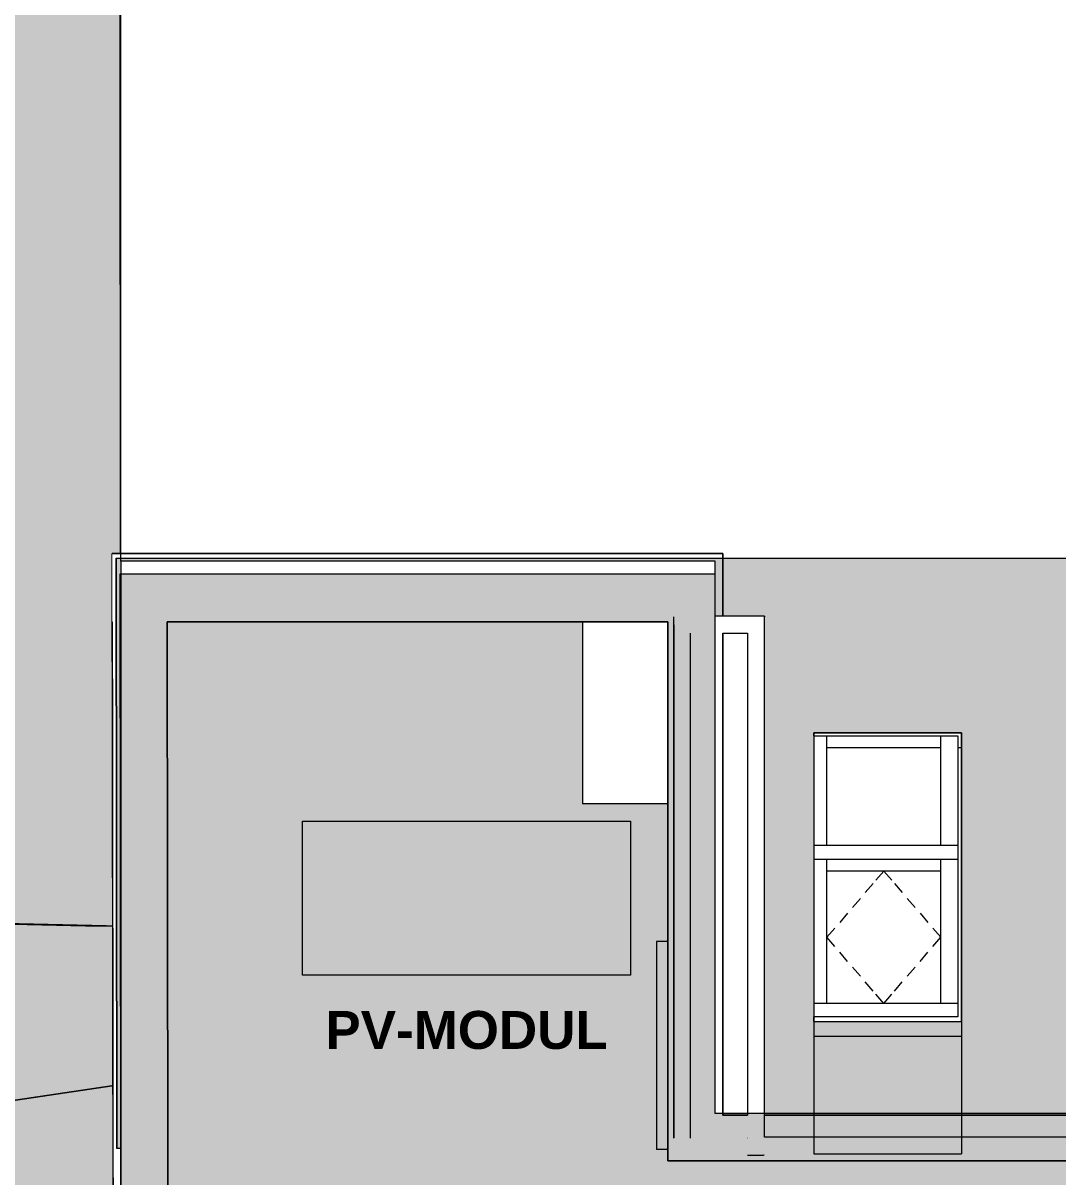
# Model space of a CAD drawing. Header units: metres. Extents: x -4 to 206, y -18 to 45.
# Drawn here: x 167.57 to 173.03, y 15.44 to 21.53 of the extents above; entities that cross this region are included whole.
import ezdxf

# ---------------------------------------------------------------- set-up
doc = ezdxf.new("R2010")
doc.units = ezdxf.units.M
doc.header["$MEASUREMENT"] = 0
doc.set_wipeout_variables(frame=1)
doc.linetypes.add('Wipeout_Contour', pattern=[1, 0, -1])
for name, color, linetype in [('110 Wand Aussen', 7, 'Continuous'), ('112 Wand Aussen - Schachtwände', 7, 'Continuous'), ('140 Brüstung', 7, 'Continuous'), ('325 Dachfenster', 7, 'Continuous'), ('330 Dachaufbau', 7, 'Continuous'), ('725 Nachbarbebauung', 7, 'Continuous'), ('905 VP Beschriftung Übersicht.Übersicht', 7, 'Continuous'), ('Neubau_840 Baulinien', 7, 'Continuous')]:
    doc.layers.add(name, color=color, linetype=linetype)
doc.styles.add('ERSTELLTER_STIL_8', font='arial.ttf')
doc.linetypes.add('Grenze Grundstück', pattern='A,0,[1,415_260415_PP_VA_1_6 3 St1.Shx,S=0.00031746,R=0,X=0,Y=0],-0.04,0', length=0.04)

# ---------------------------------------------------------------- blocks, each defined once
blk = doc.blocks.new('Wand_4_3', base_point=(171.2242, 16.6805))
at = {"layer": '110 Wand Aussen', "color": 7, "linetype": 'Continuous', "lineweight": 13, "flags": 128}
for points in [[(170.9142, 16.6805), (170.9142, 15.5827)], [(171.0942, 16.6805), (170.9142, 16.6805)], [(171.0992, 16.6805), (171.0942, 16.6805)], [(171.2192, 16.6805), (171.0992, 16.6805)], [(171.2242, 16.6805), (171.2192, 16.6805)], [(171.2242, 15.5827), (171.2242, 16.6805)], [(171.0942, 15.5827), (170.9142, 15.5827)], [(171.0992, 15.5827), (171.0942, 15.5827)], [(171.2192, 15.5827), (171.0992, 15.5827)], [(171.2242, 15.5827), (171.2192, 15.5827)]]:
    blk.add_lwpolyline(points, dxfattribs=at)
blk = doc.blocks.new('Decke_5_3', base_point=(160.574, 16.9332))
at = {"layer": '725 Nachbarbebauung', "linetype": 'Continuous', "lineweight": 0, "true_color": 0x1f1f1f}
blk.add_hatch(color=250, dxfattribs=at).paths.add_polyline_path([(160.574, 16.9332), (160.5729, 14.8069), (168.0888, 15.9253), (168.0882, 16.761)])
at = {"layer": '725 Nachbarbebauung', "color": 8, "linetype": 'Continuous', "lineweight": 13, "flags": 128}
blk.add_lwpolyline([(160.574, 16.9332), (160.5729, 14.8069), (168.0888, 15.9253), (168.0882, 16.761)], close=True, dxfattribs=at)
blk = doc.blocks.new('Decke_6_3', base_point=(156.4266, 32.239))
at = {"layer": '725 Nachbarbebauung', "linetype": 'Continuous', "lineweight": 0, "true_color": 0x1f1f1f}
blk.add_hatch(color=250, dxfattribs=at).paths.add_polyline_path([(156.4266, 32.239), (160.574, 16.9332), (161.2988, 16.9152), (167.9026, 16.7638), (168.0882, 16.7627), (168.082, 25.7886), (168.0856, 27.7802), (168.0391, 37.9048), (158.0099, 37.9325), (156.452, 37.9515)])
at = {"layer": '725 Nachbarbebauung', "color": 8, "linetype": 'Continuous', "lineweight": 13, "flags": 128}
blk.add_lwpolyline([(156.4266, 32.239), (160.574, 16.9332), (161.2988, 16.9152), (167.9026, 16.7638), (168.0882, 16.7627), (168.082, 25.7886), (168.0856, 27.7802), (168.0391, 37.9048), (158.0099, 37.9325), (156.452, 37.9515)], close=True, dxfattribs=at)
blk = doc.blocks.new('Decke_18_3', base_point=(158.0668, 4.4549))
at = {"layer": '725 Nachbarbebauung', "linetype": 'Continuous', "lineweight": 0, "true_color": 0x1f1f1f}
blk.add_hatch(color=250, dxfattribs=at).paths.add_polyline_path([(158.0668, 4.4549), (166.7969, 5.7622), (164.948, 5.4851), (168.0957, 5.9564), (168.0888, 15.9253), (161.4901, 14.9434), (156.6364, 14.2202), (156.9037, 12.3952)])
at = {"layer": '725 Nachbarbebauung', "color": 8, "linetype": 'Continuous', "lineweight": 13, "flags": 128}
blk.add_lwpolyline([(158.0668, 4.4549), (166.7969, 5.7622), (164.948, 5.4851), (168.0957, 5.9564), (168.0888, 15.9253), (161.4901, 14.9434), (156.6364, 14.2202), (156.9037, 12.3952)], close=True, dxfattribs=at)
blk = doc.blocks.new('Wand_131_3', base_point=(171.0942, 18.3083))
at = {"color": 254, "linetype": 'Wipeout_Contour', "lineweight": 0, "ltscale": 516.422917}
blk.add_wipeout([(171.0092, 18.3933), (171.0042, 18.3983), (171.0042, 18.3933)], dxfattribs=at).dxf.layer = '112 Wand Aussen - Schachtwände'
at = {"color": 254, "linetype": 'Wipeout_Contour', "lineweight": 0, "ltscale": 516.85091}
blk.add_wipeout([(171.4792, 18.3933), (171.4842, 18.3933), (171.4842, 18.3983)], dxfattribs=at).dxf.layer = '112 Wand Aussen - Schachtwände'
at = {"color": 254, "linetype": 'Wipeout_Contour', "lineweight": 0, "ltscale": 516.463559}
blk.add_wipeout([(171.0492, 18.3533), (171.0092, 18.3933), (171.0092, 18.3533)], dxfattribs=at).dxf.layer = '112 Wand Aussen - Schachtwände'
at = {"color": 254, "linetype": 'Wipeout_Contour', "lineweight": 0, "ltscale": 516.792119}
blk.add_wipeout([(171.4392, 18.3533), (171.4792, 18.3533), (171.4792, 18.3933)], dxfattribs=at).dxf.layer = '112 Wand Aussen - Schachtwände'
at = {"layer": '112 Wand Aussen - Schachtwände', "color": 7, "linetype": 'Continuous', "lineweight": 18, "flags": 128}
blk.add_lwpolyline([(171.0042, 18.3983), (171.0042, 18.3933)], dxfattribs=at)
at = {"color": 254, "linetype": 'Wipeout_Contour', "lineweight": 0, "ltscale": 517.947427}
blk.add_wipeout([(171.4792, 18.3933), (171.4842, 18.3983), (171.4792, 18.3983)], dxfattribs=at).dxf.layer = '112 Wand Aussen - Schachtwände'
at = {"color": 254, "linetype": 'Wipeout_Contour', "lineweight": 0, "ltscale": 516.542884}
blk.add_wipeout([(171.0492, 18.3483), (171.0542, 18.3483), (171.0492, 18.3533)], dxfattribs=at).dxf.layer = '112 Wand Aussen - Schachtwände'
at = {"color": 254, "linetype": 'Wipeout_Contour', "lineweight": 0, "ltscale": 516.702399}
blk.add_wipeout([(171.4342, 18.3483), (171.4392, 18.3483), (171.4392, 18.3533)], dxfattribs=at).dxf.layer = '112 Wand Aussen - Schachtwände'
at = {"color": 254, "linetype": 'Wipeout_Contour', "lineweight": 0, "ltscale": 516.583552}
blk.add_wipeout([(171.0942, 18.3083), (171.0542, 18.3483), (171.0542, 18.3083)], dxfattribs=at).dxf.layer = '112 Wand Aussen - Schachtwände'
at = {"color": 254, "linetype": 'Wipeout_Contour', "lineweight": 0, "ltscale": 516.643626}
blk.add_wipeout([(171.3942, 18.3083), (171.4342, 18.3083), (171.4342, 18.3483)], dxfattribs=at).dxf.layer = '112 Wand Aussen - Schachtwände'
at = {"color": 254, "linetype": 'Wipeout_Contour', "lineweight": 0, "ltscale": 688.394291}
blk.add_wipeout([(170.9742, 18.3483), (170.9742, 18.3083), (171.2641, 18.3083), (171.2641, 18.3483)], dxfattribs=at).dxf.layer = '112 Wand Aussen - Schachtwände'
at = {"color": 254, "linetype": 'Wipeout_Contour', "lineweight": 0, "ltscale": 688.403899}
blk.add_wipeout([(170.9742, 18.3533), (170.9742, 18.3483), (171.2641, 18.3483), (171.2641, 18.3533)], dxfattribs=at).dxf.layer = '112 Wand Aussen - Schachtwände'
at = {"layer": '140 Brüstung', "color": 7, "linetype": 'Continuous', "lineweight": 18}
for p, q in [((170.9742, 18.3533), (170.9742, 18.3483)), ((170.9742, 18.3483), (170.9742, 18.3083))]:
    blk.add_line(p, q, dxfattribs=at)
at = {"color": 254, "linetype": 'Wipeout_Contour', "lineweight": 0, "ltscale": 688.971498}
blk.add_wipeout([(171.2641, 18.3483), (171.2641, 18.3083), (171.2643, 18.3083), (171.2643, 18.3483)], dxfattribs=at).dxf.layer = '112 Wand Aussen - Schachtwände'
at = {"color": 254, "linetype": 'Wipeout_Contour', "lineweight": 0, "ltscale": 688.981098}
blk.add_wipeout([(171.2641, 18.3533), (171.2641, 18.3483), (171.2643, 18.3483), (171.2643, 18.3533)], dxfattribs=at).dxf.layer = '112 Wand Aussen - Schachtwände'
at = {"color": 254, "linetype": 'Wipeout_Contour', "lineweight": 0, "ltscale": 688.990675}
blk.add_wipeout([(171.2641, 18.3933), (171.2641, 18.3533), (171.2643, 18.3533), (171.2643, 18.3933)], dxfattribs=at).dxf.layer = '112 Wand Aussen - Schachtwände'
at = {"color": 254, "linetype": 'Wipeout_Contour', "lineweight": 0, "ltscale": 689.000298}
blk.add_wipeout([(171.2641, 18.3983), (171.2641, 18.3933), (171.2643, 18.3933), (171.2643, 18.3983)], dxfattribs=at).dxf.layer = '112 Wand Aussen - Schachtwände'
at = {"color": 254, "linetype": 'Wipeout_Contour', "lineweight": 0, "ltscale": 689.42794}
blk.add_wipeout([(171.4792, 18.3983), (171.2643, 18.3983), (171.2643, 18.3933), (171.4792, 18.3933)], dxfattribs=at).dxf.layer = '112 Wand Aussen - Schachtwände'
at = {"color": 254, "linetype": 'Wipeout_Contour', "lineweight": 0, "ltscale": 517.857461}
blk.add_wipeout([(171.4392, 18.3533), (171.4792, 18.3933), (171.4392, 18.3933)], dxfattribs=at).dxf.layer = '112 Wand Aussen - Schachtwände'
at = {"layer": '112 Wand Aussen - Schachtwände', "color": 7, "linetype": 'Continuous', "lineweight": 18, "flags": 128}
blk.add_lwpolyline([(171.4842, 18.3983), (171.4842, 18.3933)], dxfattribs=at)
at = {"color": 254, "linetype": 'Wipeout_Contour', "lineweight": 0, "ltscale": 689.338803}
blk.add_wipeout([(171.4392, 18.3933), (171.2643, 18.3933), (171.2643, 18.3533), (171.4392, 18.3533)], dxfattribs=at).dxf.layer = '112 Wand Aussen - Schachtwände'
at = {"layer": '112 Wand Aussen - Schachtwände', "color": 7, "linetype": 'Continuous', "lineweight": 18, "flags": 128}
blk.add_lwpolyline([(171.4842, 18.3983), (171.2643, 18.3983)], dxfattribs=at)
at = {"color": 254, "linetype": 'Wipeout_Contour', "lineweight": 0, "ltscale": 517.798709}
blk.add_wipeout([(171.4342, 18.3483), (171.4392, 18.3533), (171.4342, 18.3533)], dxfattribs=at).dxf.layer = '112 Wand Aussen - Schachtwände'
at = {"color": 254, "linetype": 'Wipeout_Contour', "lineweight": 0, "ltscale": 689.319291}
blk.add_wipeout([(171.4342, 18.3533), (171.2643, 18.3533), (171.2643, 18.3483), (171.4342, 18.3483)], dxfattribs=at).dxf.layer = '112 Wand Aussen - Schachtwände'
at = {"color": 254, "linetype": 'Wipeout_Contour', "lineweight": 0, "ltscale": 517.708752}
blk.add_wipeout([(171.3942, 18.3083), (171.4342, 18.3483), (171.3942, 18.3483)], dxfattribs=at).dxf.layer = '112 Wand Aussen - Schachtwände'
at = {"color": 254, "linetype": 'Wipeout_Contour', "lineweight": 0, "ltscale": 689.230174}
blk.add_wipeout([(171.3942, 18.3483), (171.2643, 18.3483), (171.2643, 18.3083), (171.3942, 18.3083)], dxfattribs=at).dxf.layer = '112 Wand Aussen - Schachtwände'
at = {"layer": '112 Wand Aussen - Schachtwände', "color": 7, "linetype": 'Continuous', "lineweight": 18, "flags": 128}
blk.add_lwpolyline([(171.2643, 18.3083), (171.3942, 18.3083)], dxfattribs=at)
blk = doc.blocks.new('Wand_132_3', base_point=(171.3942, 15.6433))
at = {"color": 254, "linetype": 'Wipeout_Contour', "lineweight": 0, "ltscale": 517.009648}
blk.add_wipeout([(171.4792, 15.5533), (171.4842, 15.5533), (171.4792, 15.5583)], dxfattribs=at).dxf.layer = '112 Wand Aussen - Schachtwände'
at = {"color": 254, "linetype": 'Wipeout_Contour', "lineweight": 0, "ltscale": 516.929374}
blk.add_wipeout([(171.4392, 15.5583), (171.4792, 15.5583), (171.4392, 15.5983)], dxfattribs=at).dxf.layer = '112 Wand Aussen - Schachtwände'
at = {"color": 254, "linetype": 'Wipeout_Contour', "lineweight": 0, "ltscale": 688.778009}
blk.add_wipeout([(171.4792, 15.5233), (171.4842, 15.5233), (171.4842, 15.7632), (171.4792, 15.7632)], dxfattribs=at).dxf.layer = '112 Wand Aussen - Schachtwände'
at = {"color": 254, "linetype": 'Wipeout_Contour', "lineweight": 0, "ltscale": 516.887263}
blk.add_wipeout([(171.4342, 15.5983), (171.4392, 15.5983), (171.4342, 15.6033)], dxfattribs=at).dxf.layer = '112 Wand Aussen - Schachtwände'
at = {"color": 254, "linetype": 'Wipeout_Contour', "lineweight": 0, "ltscale": 516.807005}
blk.add_wipeout([(171.3942, 15.6033), (171.4342, 15.6033), (171.3942, 15.6433)], dxfattribs=at).dxf.layer = '112 Wand Aussen - Schachtwände'
at = {"color": 254, "linetype": 'Wipeout_Contour', "lineweight": 0, "ltscale": 688.688363}
blk.add_wipeout([(171.4392, 15.5233), (171.4792, 15.5233), (171.4792, 15.7632), (171.4392, 15.7632)], dxfattribs=at).dxf.layer = '112 Wand Aussen - Schachtwände'
at = {"layer": '112 Wand Aussen - Schachtwände', "color": 7, "linetype": 'Continuous', "lineweight": 18, "flags": 128}
blk.add_lwpolyline([(171.4842, 15.5533), (171.4792, 15.5533)], dxfattribs=at)
at = {"layer": '140 Brüstung', "color": 7, "linetype": 'Continuous', "lineweight": 18}
blk.add_line((171.4792, 15.5233), (171.4842, 15.5233), dxfattribs=at)
at = {"color": 254, "linetype": 'Wipeout_Contour', "lineweight": 0, "ltscale": 688.598754}
blk.add_wipeout([(171.4342, 15.5233), (171.4392, 15.5233), (171.4392, 15.7632), (171.4342, 15.7632)], dxfattribs=at).dxf.layer = '112 Wand Aussen - Schachtwände'
at = {"color": 254, "linetype": 'Wipeout_Contour', "lineweight": 0, "ltscale": 688.821778}
blk.add_wipeout([(171.4792, 15.7632), (171.4842, 15.7632), (171.4842, 15.7635), (171.4792, 15.7635)], dxfattribs=at).dxf.layer = '112 Wand Aussen - Schachtwände'
at = {"color": 254, "linetype": 'Wipeout_Contour', "lineweight": 0, "ltscale": 688.509109}
blk.add_wipeout([(171.3942, 15.5233), (171.4342, 15.5233), (171.4342, 15.7632), (171.3942, 15.7632)], dxfattribs=at).dxf.layer = '112 Wand Aussen - Schachtwände'
at = {"layer": '140 Brüstung', "color": 7, "linetype": 'Continuous', "lineweight": 18}
for p, q in [((171.3942, 15.5233), (171.4342, 15.5233)), ((171.4342, 15.5233), (171.4392, 15.5233)), ((171.4392, 15.5233), (171.4792, 15.5233))]:
    blk.add_line(p, q, dxfattribs=at)
at = {"color": 254, "linetype": 'Wipeout_Contour', "lineweight": 0, "ltscale": 688.732138}
blk.add_wipeout([(171.4392, 15.7632), (171.4792, 15.7632), (171.4792, 15.7635), (171.4392, 15.7635)], dxfattribs=at).dxf.layer = '112 Wand Aussen - Schachtwände'
at = {"color": 254, "linetype": 'Wipeout_Contour', "lineweight": 0, "ltscale": 689.341556}
blk.add_wipeout([(171.4792, 18.3933), (171.4792, 15.7635), (171.4842, 15.7635), (171.4842, 18.3933)], dxfattribs=at).dxf.layer = '112 Wand Aussen - Schachtwände'
at = {"color": 254, "linetype": 'Wipeout_Contour', "lineweight": 0, "ltscale": 688.642535}
blk.add_wipeout([(171.4342, 15.7632), (171.4392, 15.7632), (171.4392, 15.7635), (171.4342, 15.7635)], dxfattribs=at).dxf.layer = '112 Wand Aussen - Schachtwände'
at = {"color": 254, "linetype": 'Wipeout_Contour', "lineweight": 0, "ltscale": 688.552895}
blk.add_wipeout([(171.3942, 15.7632), (171.4342, 15.7632), (171.4342, 15.7635), (171.3942, 15.7635)], dxfattribs=at).dxf.layer = '112 Wand Aussen - Schachtwände'
at = {"color": 254, "linetype": 'Wipeout_Contour', "lineweight": 0, "ltscale": 689.243482}
blk.add_wipeout([(171.4392, 18.3533), (171.4392, 15.7635), (171.4792, 15.7635), (171.4792, 18.3533)], dxfattribs=at).dxf.layer = '112 Wand Aussen - Schachtwände'
at = {"layer": '112 Wand Aussen - Schachtwände', "color": 7, "linetype": 'Continuous', "lineweight": 18, "flags": 128}
blk.add_lwpolyline([(171.4842, 15.7635), (171.4842, 18.3933)], dxfattribs=at)
at = {"color": 254, "linetype": 'Wipeout_Contour', "lineweight": 0, "ltscale": 689.152886}
blk.add_wipeout([(171.4342, 18.3483), (171.4342, 15.7635), (171.4392, 15.7635), (171.4392, 18.3483)], dxfattribs=at).dxf.layer = '112 Wand Aussen - Schachtwände'
at = {"color": 254, "linetype": 'Wipeout_Contour', "lineweight": 0, "ltscale": 689.054829}
blk.add_wipeout([(171.3942, 18.3083), (171.3942, 15.7635), (171.4342, 15.7635), (171.4342, 18.3083)], dxfattribs=at).dxf.layer = '112 Wand Aussen - Schachtwände'
at = {"layer": '112 Wand Aussen - Schachtwände', "color": 7, "linetype": 'Continuous', "lineweight": 18, "flags": 128}
blk.add_lwpolyline([(171.3942, 18.3083), (171.3942, 15.7635)], dxfattribs=at)
blk = doc.blocks.new('Wand_133_3', base_point=(171.0942, 15.6433))
at = {"color": 254, "linetype": 'Wipeout_Contour', "lineweight": 0, "ltscale": 687.969293}
blk.add_wipeout([(171.4792, 15.5583), (171.0942, 15.5583), (171.0942, 15.5533), (171.4792, 15.5533)], dxfattribs=at).dxf.layer = '112 Wand Aussen - Schachtwände'
at = {"color": 254, "linetype": 'Wipeout_Contour', "lineweight": 0, "ltscale": 687.897774}
blk.add_wipeout([(171.4392, 15.5983), (171.0942, 15.5983), (171.0942, 15.5583), (171.4392, 15.5583)], dxfattribs=at).dxf.layer = '112 Wand Aussen - Schachtwände'
at = {"layer": '112 Wand Aussen - Schachtwände', "color": 7, "linetype": 'Continuous', "lineweight": 18, "flags": 128}
blk.add_lwpolyline([(171.0942, 15.5533), (171.4792, 15.5533)], dxfattribs=at)
at = {"color": 254, "linetype": 'Wipeout_Contour', "lineweight": 0, "ltscale": 687.89599}
blk.add_wipeout([(171.4342, 15.6033), (171.0942, 15.6033), (171.0942, 15.5983), (171.4342, 15.5983)], dxfattribs=at).dxf.layer = '112 Wand Aussen - Schachtwände'
at = {"color": 254, "linetype": 'Wipeout_Contour', "lineweight": 0, "ltscale": 687.824497}
blk.add_wipeout([(171.3942, 15.6433), (171.0942, 15.6433), (171.0942, 15.6033), (171.3942, 15.6033)], dxfattribs=at).dxf.layer = '112 Wand Aussen - Schachtwände'
at = {"layer": '112 Wand Aussen - Schachtwände', "color": 7, "linetype": 'Continuous', "lineweight": 18, "flags": 128}
blk.add_lwpolyline([(171.3942, 15.6433), (171.0942, 15.6433)], dxfattribs=at)
blk = doc.blocks.new('Wand_140_3', base_point=(168.2246, 9.6283))
at = {"color": 254, "linetype": 'Wipeout_Contour', "lineweight": 0, "ltscale": 675.340104}
blk.add_wipeout([(168.3445, 9.7484), (168.3338, 18.3683), (168.0438, 18.3683), (168.0546, 9.7484)], dxfattribs=at).dxf.layer = '140 Brüstung'
at = {"layer": '140 Brüstung', "color": 7, "linetype": 'Continuous', "lineweight": 18, "flags": 128}
blk.add_lwpolyline([(168.3445, 9.7484), (168.3338, 18.3683)], dxfattribs=at)
at = {"color": 254, "linetype": 'Wipeout_Contour', "lineweight": 0, "ltscale": 844.437833}
blk.add_wipeout([(168.0549, 9.5084), (168.0434, 18.7282), (168.0434, 18.7282), (168.0432, 18.7282), (168.0547, 9.5084)], dxfattribs=at).dxf.layer = '140 Brüstung'
at = {"layer": '140 Brüstung', "color": 7, "linetype": 'Continuous', "lineweight": 18}
for p in [(168.0434, 18.7282), (168.0549, 9.5084)]:
    blk.add_line(p, (168.0434, 18.7282), dxfattribs=at)
at = {"layer": '140 Brüstung', "color": 7, "linetype": 'Continuous', "lineweight": 18, "flags": 128}
blk.add_lwpolyline([(168.0432, 18.7282), (168.0547, 9.5084)], dxfattribs=at)
blk = doc.blocks.new('Wand_150_3', base_point=(168.2136, 18.4883))
at = {"color": 254, "linetype": 'Wipeout_Contour', "lineweight": 0, "ltscale": 507.90351}
blk.add_wipeout([(168.3338, 18.3683), (168.0434, 18.7282), (168.0438, 18.3683)], dxfattribs=at).dxf.layer = '140 Brüstung'
at = {"color": 254, "linetype": 'Wipeout_Contour', "lineweight": 0, "ltscale": 515.940003}
blk.add_wipeout([(171.2641, 18.7282), (170.9742, 18.3683), (171.2641, 18.3683)], dxfattribs=at).dxf.layer = '140 Brüstung'
at = {"color": 254, "linetype": 'Wipeout_Contour', "lineweight": 0, "ltscale": 507.693009}
blk.add_wipeout([(168.0432, 18.7284), (168.0432, 18.7282), (168.0434, 18.7282)], dxfattribs=at).dxf.layer = '140 Brüstung'
at = {"color": 254, "linetype": 'Wipeout_Contour', "lineweight": 0, "ltscale": 682.660645}
blk.add_wipeout([(168.3338, 18.3683), (170.9742, 18.3683), (170.9742, 18.7282), (168.3334, 18.7282)], dxfattribs=at).dxf.layer = '140 Brüstung'
at = {"color": 254, "linetype": 'Wipeout_Contour', "lineweight": 0, "ltscale": 516.306594}
blk.add_wipeout([(171.2641, 18.7282), (171.2643, 18.7282), (171.2643, 18.7284)], dxfattribs=at).dxf.layer = '140 Brüstung'
at = {"color": 254, "linetype": 'Wipeout_Contour', "lineweight": 0, "ltscale": 676.986094}
blk.add_wipeout([(168.0434, 18.7282), (168.0434, 18.7282), (168.3338, 18.3683), (168.3334, 18.7282)], dxfattribs=at).dxf.layer = '140 Brüstung'
at = {"color": 254, "linetype": 'Wipeout_Contour', "lineweight": 0, "ltscale": 690.002635}
blk.add_wipeout([(171.2643, 18.7284), (171.2641, 18.7284), (171.2641, 18.7282), (171.2641, 18.7282)], dxfattribs=at).dxf.layer = '140 Brüstung'
at = {"layer": '140 Brüstung', "color": 7, "linetype": 'Continuous', "lineweight": 18, "flags": 128}
blk.add_lwpolyline([(168.3338, 18.3683), (170.9742, 18.3683)], dxfattribs=at)
at = {"color": 254, "linetype": 'Wipeout_Contour', "lineweight": 0, "ltscale": 682.738601}
blk.add_wipeout([(168.0434, 18.7282), (171.2641, 18.7282), (171.2641, 18.7284), (168.0434, 18.7284)], dxfattribs=at).dxf.layer = '140 Brüstung'
at = {"layer": '140 Brüstung', "color": 7, "linetype": 'Continuous', "lineweight": 18}
blk.add_line((171.2641, 18.7282), (171.2641, 18.7282), dxfattribs=at)
at = {"layer": '140 Brüstung', "color": 7, "linetype": 'Continuous', "lineweight": 18, "flags": 128}
blk.add_lwpolyline([(171.2643, 18.7284), (171.2643, 18.7282)], dxfattribs=at)
at = {"color": 254, "linetype": 'Wipeout_Contour', "lineweight": 0, "ltscale": 675.480046}
blk.add_wipeout([(168.0434, 18.7284), (168.0432, 18.7284), (168.0434, 18.7282), (168.0434, 18.7282)], dxfattribs=at).dxf.layer = '140 Brüstung'
at = {"layer": '140 Brüstung', "color": 7, "linetype": 'Continuous', "lineweight": 18}
for q in [(168.0434, 18.7282), (171.2641, 18.7282)]:
    blk.add_line((168.0434, 18.7282), q, dxfattribs=at)
at = {"layer": '140 Brüstung', "color": 7, "linetype": 'Continuous', "lineweight": 18, "flags": 128}
for points in [[(168.0432, 18.7284), (168.0432, 18.7282)], [(171.2643, 18.7284), (168.0432, 18.7284)]]:
    blk.add_lwpolyline(points, dxfattribs=at)
blk = doc.blocks.new('Wand_151_3', base_point=(171.0942, 18.4883))
at = {"color": 254, "linetype": 'Wipeout_Contour', "lineweight": 0, "ltscale": 688.408144}
blk.add_wipeout([(170.9742, 18.3683), (170.9742, 18.3533), (171.2641, 18.3533), (171.2641, 18.3683)], dxfattribs=at).dxf.layer = '140 Brüstung'
at = {"color": 254, "linetype": 'Wipeout_Contour', "lineweight": 0, "ltscale": 686.627012}
blk.add_wipeout([(171.264, 15.7632), (170.9742, 15.5233), (171.2641, 15.5233), (171.2641, 15.7632)], dxfattribs=at).dxf.layer = '140 Brüstung'
at = {"color": 254, "linetype": 'Wipeout_Contour', "lineweight": 0, "ltscale": 861.7743}
blk.add_wipeout([(171.2641, 18.7282), (171.2641, 18.7282), (171.2641, 18.3983), (171.2643, 18.3983), (171.2643, 18.7282)], dxfattribs=at).dxf.layer = '140 Brüstung'
at = {"color": 254, "linetype": 'Wipeout_Contour', "lineweight": 0, "ltscale": 515.422536}
blk.add_wipeout([(171.2641, 15.7633), (171.264, 15.7632), (171.2641, 15.7632)], dxfattribs=at).dxf.layer = '140 Brüstung'
at = {"layer": '140 Brüstung', "color": 7, "linetype": 'Continuous', "lineweight": 18}
for q in [(171.2641, 18.7282), (171.2641, 18.3983)]:
    blk.add_line((171.2641, 18.7282), q, dxfattribs=at)
at = {"layer": '140 Brüstung', "color": 7, "linetype": 'Continuous', "lineweight": 18, "flags": 128}
blk.add_lwpolyline([(171.2643, 18.3983), (171.2643, 18.7282)], dxfattribs=at)
at = {"color": 254, "linetype": 'Wipeout_Contour', "lineweight": 0, "ltscale": 515.909893}
blk.add_wipeout([(171.264, 15.7632), (170.9742, 15.7632), (170.9742, 15.5233)], dxfattribs=at).dxf.layer = '140 Brüstung'
at = {"layer": '140 Brüstung', "color": 7, "linetype": 'Continuous', "lineweight": 18, "flags": 128}
blk.add_lwpolyline([(170.9742, 15.5233), (171.2641, 15.5233)], dxfattribs=at)
at = {"color": 254, "linetype": 'Wipeout_Contour', "lineweight": 0, "ltscale": 859.325203}
blk.add_wipeout([(170.9742, 18.3083), (170.9742, 15.7632), (171.264, 15.7632), (171.2641, 15.7633), (171.2641, 18.3083)], dxfattribs=at).dxf.layer = '140 Brüstung'
at = {"layer": '140 Brüstung', "color": 7, "linetype": 'Continuous', "lineweight": 18, "flags": 128}
blk.add_lwpolyline([(170.9742, 18.3683), (170.9742, 15.5233)], dxfattribs=at)
at = {"color": 254, "linetype": 'Wipeout_Contour', "lineweight": 0, "ltscale": 688.45778}
blk.add_wipeout([(171.2641, 18.3083), (171.2641, 15.7635), (171.2643, 15.7635), (171.2643, 18.3083)], dxfattribs=at).dxf.layer = '140 Brüstung'
at = {"layer": '140 Brüstung', "color": 7, "linetype": 'Continuous', "lineweight": 18}
for p, q in [((171.2641, 18.3083), (171.2641, 15.7635)), ((171.2641, 15.7635), (171.2641, 15.7633)), ((171.2641, 15.7633), (171.2641, 15.7632))]:
    blk.add_line(p, q, dxfattribs=at)
at = {"layer": '140 Brüstung', "color": 7, "linetype": 'Continuous', "lineweight": 18, "flags": 128}
blk.add_lwpolyline([(171.2643, 15.7635), (171.2643, 18.3083)], dxfattribs=at)
blk = doc.blocks.new('Wand_178_3', base_point=(173.3342, 15.6433))
at = {"color": 254, "linetype": 'Wipeout_Contour', "lineweight": 0, "ltscale": 516.51032}
blk.add_wipeout([(171.2643, 15.7635), (171.2641, 15.7635), (171.2641, 15.7633)], dxfattribs=at).dxf.layer = '140 Brüstung'
at = {"color": 254, "linetype": 'Wipeout_Contour', "lineweight": 0, "ltscale": 521.190243}
blk.add_wipeout([(173.1641, 15.7635), (173.1643, 15.7633), (173.1643, 15.7635)], dxfattribs=at).dxf.layer = '140 Brüstung'
at = {"color": 254, "linetype": 'Wipeout_Contour', "lineweight": 0, "ltscale": 688.17024}
blk.add_wipeout([(171.2641, 15.5233), (171.3942, 15.5233), (171.3942, 15.7632), (171.2641, 15.7632)], dxfattribs=at).dxf.layer = '140 Brüstung'
at = {"color": 254, "linetype": 'Wipeout_Contour', "lineweight": 0, "ltscale": 692.133557}
blk.add_wipeout([(171.4842, 15.5233), (173.1643, 15.5233), (173.1643, 15.7632), (171.4842, 15.7632)], dxfattribs=at).dxf.layer = '140 Brüstung'
at = {"layer": '140 Brüstung', "color": 7, "linetype": 'Continuous', "lineweight": 18, "flags": 128}
blk.add_lwpolyline([(171.2641, 15.5233), (173.1643, 15.5233)], dxfattribs=at)
at = {"color": 254, "linetype": 'Wipeout_Contour', "lineweight": 0, "ltscale": 688.214474}
blk.add_wipeout([(171.2643, 15.7632), (171.3942, 15.7632), (171.3942, 15.7635), (171.2643, 15.7635)], dxfattribs=at).dxf.layer = '140 Brüstung'
at = {"color": 254, "linetype": 'Wipeout_Contour', "lineweight": 0, "ltscale": 695.458343}
blk.add_wipeout([(173.1641, 15.7635), (173.1641, 15.7632), (173.1643, 15.7632), (173.1643, 15.7633)], dxfattribs=at).dxf.layer = '140 Brüstung'
at = {"color": 254, "linetype": 'Wipeout_Contour', "lineweight": 0, "ltscale": 687.889602}
blk.add_wipeout([(171.2643, 15.7635), (171.2641, 15.7633), (171.2641, 15.7632), (171.2643, 15.7632)], dxfattribs=at).dxf.layer = '140 Brüstung'
at = {"color": 254, "linetype": 'Wipeout_Contour', "lineweight": 0, "ltscale": 692.176679}
blk.add_wipeout([(171.4842, 15.7632), (173.1641, 15.7632), (173.1641, 15.7635), (171.4842, 15.7635)], dxfattribs=at).dxf.layer = '140 Brüstung'
at = {"layer": '140 Brüstung', "color": 7, "linetype": 'Continuous', "lineweight": 18}
for p, q in [((171.2641, 15.7633), (171.2641, 15.7632)), ((171.2641, 15.7632), (171.2643, 15.7632)), ((171.2643, 15.7632), (171.3942, 15.7632)), ((171.4842, 15.7632), (173.1641, 15.7632)), ((173.1641, 15.7632), (173.1643, 15.7632)), ((173.1643, 15.7633), (173.1643, 15.7632))]:
    blk.add_line(p, q, dxfattribs=at)
at = {"layer": '140 Brüstung', "color": 7, "linetype": 'Continuous', "lineweight": 18, "flags": 128}
for points in [[(171.3942, 15.7635), (171.2643, 15.7635)], [(173.1641, 15.7635), (171.4842, 15.7635)]]:
    blk.add_lwpolyline(points, dxfattribs=at)
blk = doc.blocks.new('Wand_193_3', base_point=(171.0942, 15.6433))
at = {"color": 254, "linetype": 'Wipeout_Contour', "lineweight": 0, "ltscale": 687.428953}
blk.add_wipeout([(171.0042, 18.3933), (171.0042, 15.6433), (171.0092, 15.6433), (171.0092, 18.3933)], dxfattribs=at).dxf.layer = '112 Wand Aussen - Schachtwände'
at = {"color": 254, "linetype": 'Wipeout_Contour', "lineweight": 0, "ltscale": 687.509968}
blk.add_wipeout([(171.0092, 18.3533), (171.0092, 15.6433), (171.0492, 15.6433), (171.0492, 18.3533)], dxfattribs=at).dxf.layer = '112 Wand Aussen - Schachtwände'
at = {"layer": '112 Wand Aussen - Schachtwände', "color": 7, "linetype": 'Continuous', "lineweight": 18, "flags": 128}
blk.add_lwpolyline([(171.0042, 18.3933), (171.0042, 15.6433)], dxfattribs=at)
at = {"color": 254, "linetype": 'Wipeout_Contour', "lineweight": 0, "ltscale": 687.598481}
blk.add_wipeout([(171.0492, 15.6433), (171.0542, 15.6433), (171.0542, 18.3483), (171.0492, 18.3483)], dxfattribs=at).dxf.layer = '112 Wand Aussen - Schachtwände'
at = {"color": 254, "linetype": 'Wipeout_Contour', "lineweight": 0, "ltscale": 687.679519}
blk.add_wipeout([(171.0542, 18.3083), (171.0542, 15.6433), (171.0942, 15.6433), (171.0942, 18.3083)], dxfattribs=at).dxf.layer = '112 Wand Aussen - Schachtwände'
at = {"layer": '112 Wand Aussen - Schachtwände', "color": 7, "linetype": 'Continuous', "lineweight": 18, "flags": 128}
blk.add_lwpolyline([(171.0942, 15.6433), (171.0942, 18.3083)], dxfattribs=at)
blk = doc.blocks.new('Dachfläche_9_3', base_point=(168.0637, 18.7042))
at = {"layer": '330 Dachaufbau', "linetype": 'Continuous', "lineweight": 0, "true_color": 0x000000}
h = blk.add_hatch(color=18, dxfattribs=at)
h.paths.add_polyline_path([(171.4842, 15.6483), (173.4801, 15.6483), (173.4801, 17.8433), (173.5842, 17.8433), (173.5842, 18.7042), (168.0637, 18.7042), (168.0676, 15.5883), (168.089, 15.5883), (168.089, 18.6883), (171.2242, 18.6883), (171.2242, 18.3983), (171.4842, 18.3983)])
h.paths.add_polyline_path([(171.744, 16.2582), (171.744, 17.7825), (172.524, 17.7825), (172.524, 16.2582)], flags=0)
at = {"layer": '330 Dachaufbau', "color": 7, "linetype": 'Continuous', "lineweight": 18, "flags": 128}
for points in [[(168.0636, 18.7042), (168.0637, 18.7042)], [(168.0636, 18.7042), (168.0675, 15.5883)], [(168.0676, 15.5883), (168.0637, 18.7042)], [(168.0637, 18.7042), (173.5842, 18.7042)], [(173.5842, 18.7042), (173.5842, 17.8433)], [(171.2242, 18.6883), (168.089, 18.6883)], [(168.089, 18.6883), (168.089, 15.5883)], [(171.2242, 18.3983), (171.2242, 18.6883)], [(171.4842, 18.3983), (171.2242, 18.3983)], [(171.4842, 15.6483), (171.4842, 18.3983)], [(173.5842, 17.8433), (173.4801, 17.8433)], [(173.4801, 17.8433), (173.4801, 15.6483)], [(172.524, 17.7825), (171.744, 17.7825)], [(171.744, 17.7825), (171.744, 16.2582)], [(172.524, 16.2582), (172.524, 17.7825)], [(171.744, 17.7047), (172.524, 17.7047)], [(171.744, 16.2582), (172.524, 16.2582)], [(173.4801, 15.6483), (171.4842, 15.6483)], [(168.0675, 15.5883), (168.0675, 15.5883)], [(168.089, 15.5883), (168.0676, 15.5883)]]:
    blk.add_lwpolyline(points, dxfattribs=at)
blk = doc.blocks.new('VELUX SlopeRoofBundle[13]_3', base_point=(168.0292, 39.9833))
at = {"color": 254, "linetype": 'Wipeout_Contour', "lineweight": 0, "ltscale": 691.732497}
blk.add_wipeout([(172.5039, 17.1156), (171.744, 17.1156), (171.744, 16.2826), (172.5039, 16.2826)], dxfattribs=at).dxf.layer = '325 Dachfenster'
at = {"layer": '325 Dachfenster', "linetype": 'Continuous', "lineweight": 0, "flags": 128}
for points in [[(172.4139, 17.052), (171.8139, 17.052)], [(172.1139, 17.052), (172.0724, 17.0036)], [(172.1139, 17.052), (172.1554, 17.0036)], [(172.0579, 16.9867), (172.0163, 16.9384)], [(172.1699, 16.9867), (172.2115, 16.9384)], [(171.9904, 16.9081), (171.9489, 16.8598)], [(172.2374, 16.9081), (172.279, 16.8598)], [(171.9229, 16.8296), (171.8814, 16.7812)], [(172.3049, 16.8296), (172.3464, 16.7812)], [(171.8554, 16.751), (171.8139, 16.7026)], [(172.3724, 16.751), (172.4139, 16.7026)], [(171.8554, 16.6543), (171.8139, 16.7026)], [(172.3724, 16.6543), (172.4139, 16.7026)], [(171.9229, 16.5757), (171.8814, 16.6241)], [(172.3049, 16.5757), (172.3464, 16.6241)], [(171.9904, 16.4972), (171.9489, 16.5455)], [(172.2374, 16.4972), (172.279, 16.5455)], [(172.0579, 16.4186), (172.0163, 16.4669)], [(172.1699, 16.4186), (172.2115, 16.4669)], [(172.1139, 16.3533), (172.0724, 16.4017)], [(172.1139, 16.3533), (172.1554, 16.4017)], [(172.5039, 16.3533), (171.744, 16.3533)], [(172.5039, 16.2826), (171.744, 16.2826)]]:
    blk.add_lwpolyline(points, dxfattribs=at)
at = {"color": 254, "linetype": 'Wipeout_Contour', "lineweight": 0, "ltscale": 692.024599}
blk.add_wipeout([(172.5039, 17.7661), (171.744, 17.7661), (171.744, 17.1156), (172.5039, 17.1156)], dxfattribs=at).dxf.layer = '325 Dachfenster'
at = {"layer": '325 Dachfenster', "linetype": 'Continuous', "lineweight": 0, "flags": 128}
for points in [[(171.744, 17.7661), (172.5039, 17.7661)], [(171.744, 17.7661), (171.744, 17.1156), (171.744, 16.2826)], [(171.8139, 17.1863), (171.8139, 17.7661)], [(172.4139, 17.1863), (172.4139, 17.7661)], [(172.5039, 17.7661), (172.5039, 17.1156), (172.5039, 16.2826)], [(172.4139, 17.7025), (171.8139, 17.7025)], [(172.5039, 17.1863), (171.744, 17.1863)], [(171.744, 17.1156), (172.5039, 17.1156)], [(171.8139, 16.3533), (171.8139, 17.1156)], [(172.4139, 16.3533), (172.4139, 17.1156)]]:
    blk.add_lwpolyline(points, dxfattribs=at)
blk = doc.blocks.new('Dachfläche_19_3', base_point=(172.5853, 17.8825))
at = {"layer": '325 Dachfenster', "color": 7, "linetype": 'Continuous', "lineweight": 13, "true_color": 0xf4f4f4, "flags": 128}
for points in [[(171.744, 17.7825), (172.524, 17.7825)], [(171.744, 17.7661), (171.744, 17.7825)], [(172.524, 17.7825), (172.524, 16.2582)], [(171.744, 16.2582), (171.744, 16.2826)], [(171.744, 16.2582), (172.524, 16.2582)], [(171.744, 16.2582), (171.744, 16.1804)], [(172.524, 16.2582), (172.524, 16.1804)], [(171.744, 16.1804), (172.524, 16.1804)], [(171.744, 16.1804), (171.744, 15.5605)], [(172.524, 16.1804), (172.524, 15.5605)], [(171.744, 15.5605), (172.524, 15.5605)]]:
    blk.add_lwpolyline(points, dxfattribs=at)
at = {"layer": '325 Dachfenster', "linetype": 'Continuous', "lineweight": 0}
blk.add_blockref('VELUX SlopeRoofBundle[13]_3', (168.0292, 39.9833), dxfattribs=at)

msp = doc.modelspace()

# ---------------------------------------------------------------- hatches: boundary and pattern name
at = {"layer": '905 VP Beschriftung Übersicht.Übersicht', "linetype": 'Continuous', "lineweight": 0}
h = msp.add_hatch(color=255, dxfattribs=at)
h.paths.add_polyline_path([(168.3445, 9.7484), (168.3338, 18.3683), (170.5242, 18.3683), (170.5242, 17.4083), (170.9742, 17.4083), (170.9742, 15.5233), (173.4543, 15.5233), (173.4543, 15.5383), (173.4801, 15.5383), (173.4801, 15.9433), (175.2342, 15.9433), (175.2342, 15.5933), (175.5942, 15.5933), (175.5942, 13.8033), (178.2142, 13.8033), (178.2142, 15.5933), (179.1742, 15.5933), (179.1742, 15.9433), (180.6143, 15.9433), (180.6143, 17.9183), (181.3642, 17.9183), (181.3642, 18.3683), (183.2542, 18.3683), (183.2542, 15.5232), (186.6586, 15.5232), (186.6429, 11.8684), (185.7142, 11.8684), (185.7142, 10.1234), (183.0343, 10.1234), (183.0343, 11.2434), (180.2942, 11.2434), (180.2942, 10.5434), (177.4442, 10.5434), (177.4442, 10.0434), (171.9442, 10.0434), (171.9442, 8.7234), (169.3643, 8.7234), (169.3643, 9.7484)])
h.paths.add_polyline_path([(182.8042, 14.5233), (183.1342, 14.5233), (183.1342, 14.1933), (182.8042, 14.1933)], flags=0)
msp.add_hatch(color=255, dxfattribs=at).paths.add_polyline_path([(169.0477, 17.3158), (170.7777, 17.3158), (170.7777, 16.5026), (169.0477, 16.5026)])

# ---------------------------------------------------------------- linework, layer by layer
at = {"layer": '905 VP Beschriftung Übersicht.Übersicht', "color": 7, "linetype": 'Continuous', "lineweight": 13, "flags": 128}
msp.add_lwpolyline([(168.3445, 9.7484), (168.3338, 18.3683), (170.5242, 18.3683), (170.5242, 17.4083), (170.9742, 17.4083), (170.9742, 15.5233), (173.4543, 15.5233), (173.4543, 15.5383), (173.4801, 15.5383), (173.4801, 15.9433), (175.2342, 15.9433), (175.2342, 15.5933), (175.5942, 15.5933), (175.5942, 13.8033)], dxfattribs=at)
msp.add_lwpolyline([(169.0477, 17.3158), (170.7777, 17.3158), (170.7777, 16.5026), (169.0477, 16.5026)], close=True, dxfattribs=at)

# ---------------------------------------------------------------- block references
at = {"layer": '110 Wand Aussen', "color": 7, "lineweight": 25}
msp.add_blockref('Wand_4_3', (171.2242, 16.6805), dxfattribs=at)
at = {"layer": '725 Nachbarbebauung', "color": 8, "linetype": 'Continuous', "lineweight": 13}
for name, p in [('Decke_6_3', (156.4266, 32.239)), ('Decke_5_3', (160.574, 16.9332)), ('Decke_18_3', (158.0668, 4.4549))]:
    msp.add_blockref(name, p, dxfattribs=at)

# ---------------------------------------------------------------- texts
at = {"layer": '905 VP Beschriftung Übersicht.Übersicht', "color": 7, "linetype": 'Continuous', "lineweight": 13, "insert": (169.9127, 16.3137), "char_height": 0.2, "attachment_point": 2, "style": 'ERSTELLTER_STIL_8'}
msp.add_mtext('\\A1;{\\pqc;\\fHelvetica|b1|i0|c0|p0;\\W1.000000;PV-MODU\\fHelvetica|b1|i0|c0|p0;\\W1.000000;L}', dxfattribs=at)

# ---------------------------------------------------------------- next in the draw order: block references
at = {"layer": '112 Wand Aussen - Schachtwände', "color": 7, "lineweight": 35}
msp.add_blockref('Wand_131_3', (171.0942, 18.3083), dxfattribs=at)
at = {"layer": '140 Brüstung', "color": 7, "lineweight": 25}
msp.add_blockref('Wand_140_3', (168.2246, 9.6283), dxfattribs=at)

# ---------------------------------------------------------------- next in the draw order: block references
at = {"layer": '112 Wand Aussen - Schachtwände', "color": 7, "lineweight": 35}
msp.add_blockref('Wand_132_3', (171.3942, 15.6433), dxfattribs=at)
at = {"layer": '140 Brüstung', "color": 7, "lineweight": 25}
msp.add_blockref('Wand_150_3', (168.2136, 18.4883), dxfattribs=at)

# ---------------------------------------------------------------- next in the draw order: block references
at = {"layer": '112 Wand Aussen - Schachtwände', "color": 7, "lineweight": 35}
msp.add_blockref('Wand_133_3', (171.0942, 15.6433), dxfattribs=at)

# ---------------------------------------------------------------- next in the draw order: block references
at = {"layer": '140 Brüstung', "color": 7, "lineweight": 25}
msp.add_blockref('Wand_151_3', (171.0942, 18.4883), dxfattribs=at)

# ---------------------------------------------------------------- next in the draw order: block references
at = {"layer": '112 Wand Aussen - Schachtwände', "color": 7, "lineweight": 35}
msp.add_blockref('Wand_193_3', (171.0942, 15.6433), dxfattribs=at)
at = {"layer": '140 Brüstung', "color": 7, "lineweight": 18}
msp.add_blockref('Wand_178_3', (173.3342, 15.6433), dxfattribs=at)

# ---------------------------------------------------------------- next in the draw order: linework, layer by layer
at = {"layer": 'Neubau_840 Baulinien', "color": 254, "linetype": 'Grenze Grundstück', "lineweight": 13, "true_color": 0xe3e3e3}
msp.add_lwpolyline([(168.0292, 39.9831), (187.0142, 39.9821), (186.9872, 28.5382), (186.9327, 20.413), (186.8778, 8.6553), (168.0957, 5.9564), (168.0856, 27.7802)], close=True, dxfattribs=at)

# ---------------------------------------------------------------- next in the draw order: block references
at = {"layer": '330 Dachaufbau', "color": 7, "linetype": 'Continuous', "lineweight": 18}
msp.add_blockref('Dachfläche_9_3', (168.0637, 18.7042), dxfattribs=at)

# ---------------------------------------------------------------- next in the draw order: block references
at = {"layer": '325 Dachfenster', "color": 7, "linetype": 'Continuous', "lineweight": 13, "true_color": 0xf4f4f4}
msp.add_blockref('Dachfläche_19_3', (172.5853, 17.8825), dxfattribs=at)

# ---------------------------------------------------------------- next in the draw order: hatches: boundary and pattern name
at = {"layer": '905 VP Beschriftung Übersicht.Übersicht', "linetype": 'Continuous', "lineweight": 13}
h = msp.add_hatch(color=255, dxfattribs=at)
h.paths.add_polyline_path([(171.2242, 15.7733), (171.2242, 18.6183), (168.0835, 18.6183), (168.0949, 9.4984), (169.1143, 9.4984), (169.1143, 8.4734), (172.1942, 8.4734), (172.1942, 9.7934), (177.6942, 9.7934), (177.6942, 10.2934), (180.5442, 10.2934), (180.5442, 10.9934), (182.7843, 10.9934), (182.7843, 9.8734), (185.9642, 9.8734), (185.9642, 11.6184), (186.8918, 11.6184), (186.9096, 15.7732), (183.5042, 15.7732), (183.5042, 18.6183), (180.3643, 18.6183), (180.3643, 16.1933), (178.0046, 16.1933), (178.0046, 14.0129), (175.8038, 14.0129), (175.8038, 16.1933), (173.2043, 16.1933), (173.2043, 15.7733)])
h.paths.add_polyline_path([(180.2942, 11.2434), (183.0343, 11.2434), (183.0343, 10.1234), (185.7142, 10.1234), (185.7142, 11.8684), (186.6429, 11.8684), (186.6586, 15.5232), (183.2542, 15.5232), (183.2542, 18.3683), (180.6143, 18.3683), (180.6143, 15.9433), (178.2546, 15.9433), (178.2546, 13.7629), (175.5538, 13.7629), (175.5538, 15.9433), (173.4543, 15.9433), (173.4543, 15.5233), (170.9742, 15.5233), (170.9742, 18.3683), (168.3338, 18.3683), (168.3445, 9.7484), (169.3643, 9.7484), (169.3643, 8.7234), (171.9442, 8.7234), (171.9442, 10.0434), (177.4442, 10.0434), (177.4442, 10.5434), (180.2942, 10.5434)], flags=0)

# ---------------------------------------------------------------- next in the draw order: linework, layer by layer
at = {"layer": '905 VP Beschriftung Übersicht.Übersicht', "color": 7, "linetype": 'Continuous', "lineweight": 13, "flags": 128}
for points in [[(183.5042, 18.6183), (180.3643, 18.6183), (180.3643, 16.1933), (178.0046, 16.1933), (178.0046, 14.0129), (175.8038, 14.0129), (175.8038, 16.1933), (173.2043, 16.1933), (173.2043, 15.7733), (171.2242, 15.7733), (171.2242, 18.6183), (168.0835, 18.6183), (168.0949, 9.4984), (169.1143, 9.4984), (169.1143, 8.4734), (172.1942, 8.4734), (172.1942, 9.7934), (177.6942, 9.7934), (177.6942, 10.2934), (180.5442, 10.2934), (180.5442, 10.9934), (182.7843, 10.9934)], [(183.2542, 18.3683), (180.6143, 18.3683), (180.6143, 15.9433), (178.2546, 15.9433), (178.2546, 13.7629), (175.5538, 13.7629), (175.5538, 15.9433), (173.4543, 15.9433), (173.4543, 15.5233), (170.9742, 15.5233), (170.9742, 18.3683), (168.3338, 18.3683), (168.3445, 9.7484), (169.3643, 9.7484), (169.3643, 8.7234), (171.9442, 8.7234), (171.9442, 10.0434), (177.4442, 10.0434), (177.4442, 10.5434), (180.2942, 10.5434), (180.2942, 11.2434), (183.0343, 11.2434)]]:
    msp.add_lwpolyline(points, dxfattribs=at)

doc.saveas('drawing.dxf')
